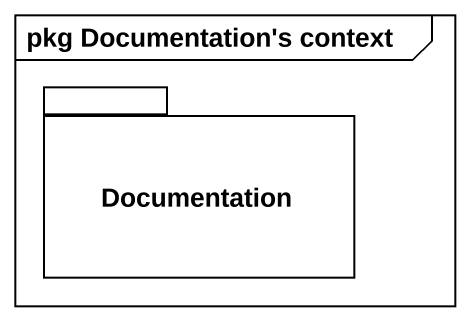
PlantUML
@startuml
mainframe pkg Documentation's context
package Documentation {
}
@enduml
